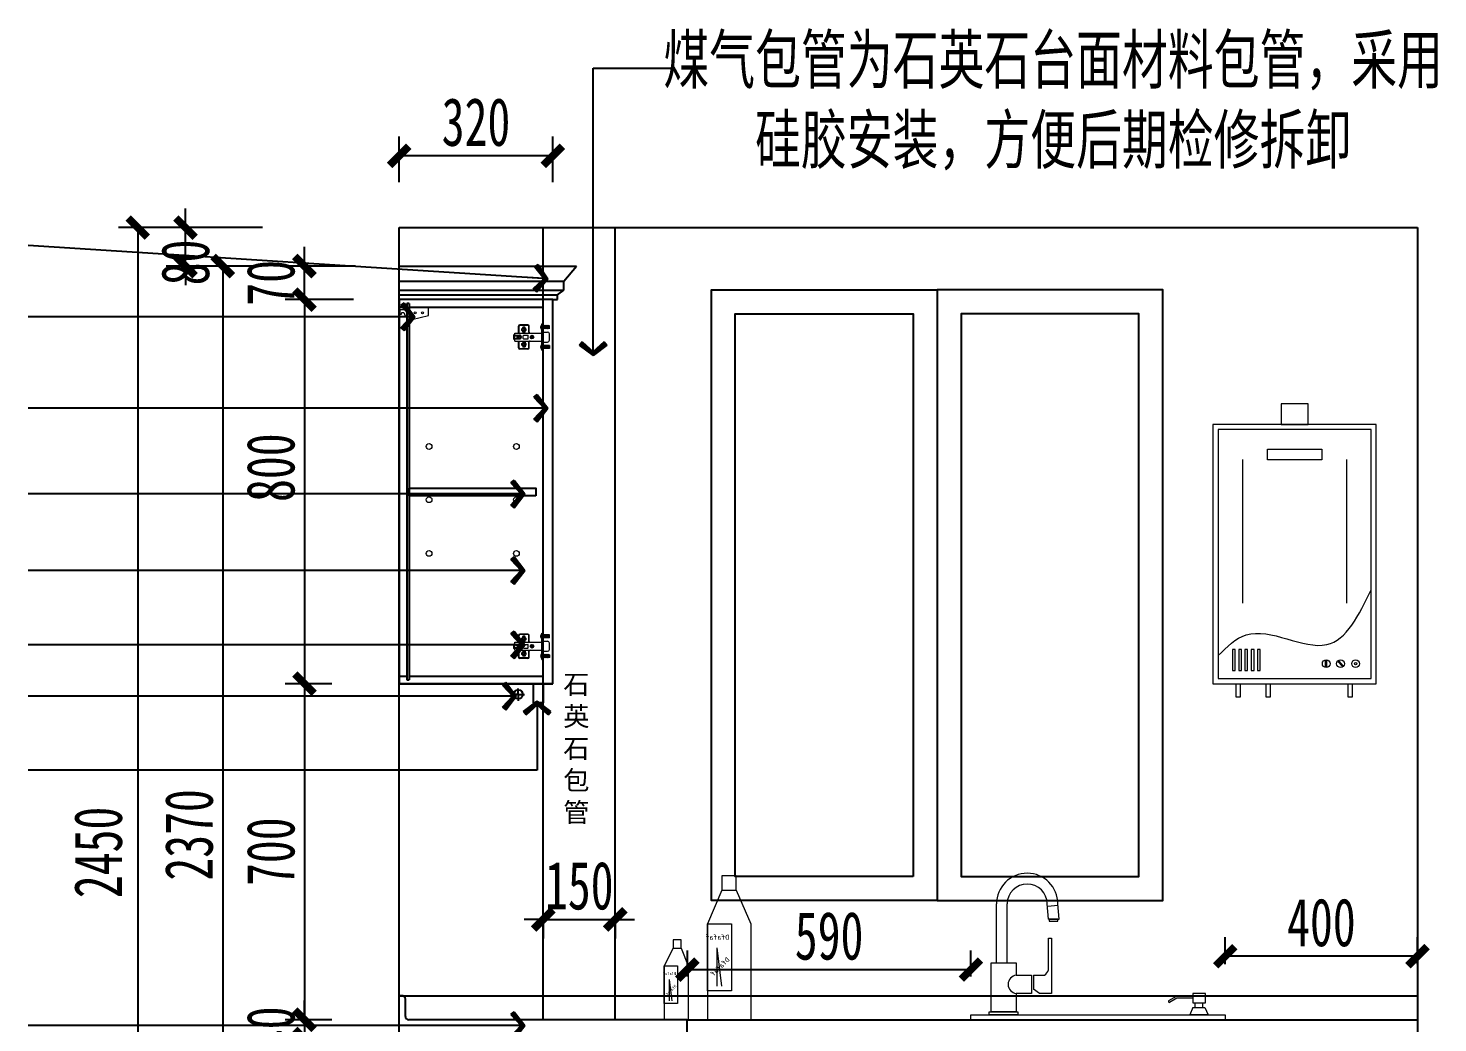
# Model space of a CAD drawing. Header units: millimetres. Extents: x 3104083 to 3173399, y -3165492 to -3044687.
# Drawn here: x 3119710 to 3122645, y -3120281 to -3118209 of the extents above; entities that cross this region are included whole.
import ezdxf

# ---------------------------------------------------------------- set-up
doc = ezdxf.new("R2010")
doc.units = ezdxf.units.MM
doc.header["$LTSCALE"] = 500
doc.header["$MEASUREMENT"] = 0
doc.header["$PDMODE"] = 2
doc.layers.get('0').update_dxf_attribs({"linetype": 'CONTINUOUS'})
doc.layers.get('DEFPOINTS').update_dxf_attribs({"linetype": 'CONTINUOUS'})
for name, color, linetype in [('D-节点尺寸', 5, 'CONTINUOUS'), ('W-基础引线', 35, 'CONTINUOUS'), ('ZB_厨柜', 7, 'CONTINUOUS'), ('台面', 4, 'CONTINUOUS'), ('柜体', 2, 'CONTINUOUS')]:
    doc.layers.add(name, color=color, linetype=linetype)
for name, color, linetype, lineweight in [('五金辅助件', 25, 'CONTINUOUS', 13), ('墙体', 6, 'CONTINUOUS', 25), ('电器', 85, 'CONTINUOUS', 15)]:
    doc.layers.add(name, color=color, linetype=linetype, lineweight=lineweight)
doc.styles.add('DIM', font='SimSun.ttf', dxfattribs={"width": 0.7})
doc.styles.add('STYLE1', font='SimSun.ttf')
doc.styles.add('ZB_宋体', font='SimSun.ttf', dxfattribs={"height": 80})
doc.dimstyles.new('40', dxfattribs={"dimscale": 40, "dimtxt": 2.5, "dimasz": 1, "dimexe": 1, "dimexo": 1, "dimgap": 0.5, "dimtad": 1, "dimdec": 0, "dimzin": 0, "dimdsep": 46, "dimtxsty": 'DIM', "dimblk": 'ARCHTICK', "dimcen": 0, "dimclrd": 5, "dimclre": 5, "dimclrt": 35, "dimadec": 0, "dimazin": 0, "dimtfac": 0.5, "dimtdec": 0, "dimtix": 1, "dimtmove": 2, "dimatfit": 2, "dimldrblk": 'A', "dimfxl": 0, "dimtolj": 1, "dimtzin": 0, "dimlwd": -1, "dimlwe": -1, "dimarcsym": 0})
doc.dimstyles.new('基础引线', dxfattribs={"dimtxt": 3, "dimasz": 0.7, "dimexe": 2, "dimexo": 6, "dimgap": 1, "dimtad": 1, "dimdec": 0, "dimdsep": 46, "dimtxsty": 'Standard', "dimblk1": 'A', "dimblk2": 'A', "dimsah": 1, "dimcen": 3, "dimdle": 200, "dimclrd": 256, "dimclre": 256, "dimclrt": 2, "dimadec": 0, "dimazin": 0, "dimtfac": 1, "dimtdec": 0, "dimtix": 1, "dimtmove": 1, "dimatfit": 3, "dimldrblk": 'A', "dimfxl": 0, "dimtvp": 1, "dimtolj": 1, "dimtzin": 0, "dimarcsym": 0})

# ---------------------------------------------------------------- blocks, each defined once
blk = doc.blocks.new('_ArchTick')
at = {"color": 0, "linetype": 'ByBlock', "const_width": 0.4}
blk.add_lwpolyline([(-0.5, -0.5), (0.5, 0.5)], dxfattribs=at)
blk = doc.blocks.new('*D1684')
at = {"layer": 'D-节点尺寸', "color": 5, "ltscale": 100}
for p, q in [((3120482.6, -3118530.1), (3120482.6, -3118435.1)), ((3120802.6, -3118530.1), (3120802.6, -3118435.1)), ((3120802.6, -3118475.1), (3120482.6, -3118475.1))]:
    blk.add_line(p, q, dxfattribs=at)
at = {"layer": 'DEFPOINTS', "color": 0, "ltscale": 100}
for p in [(3120482.6, -3118475.1), (3120482.6, -3118570.1), (3120802.6, -3118570.1)]:
    blk.add_point(p, dxfattribs=at)
at = {"layer": 'D-节点尺寸', "color": 5, "ltscale": 100, "xscale": 40, "yscale": 40, "zscale": 40, "rotation": 180}
blk.add_blockref('_ArchTick', (3120482.6, -3118475.1), dxfattribs=at)
at = {"layer": 'D-节点尺寸', "color": 5, "ltscale": 100, "xscale": 40, "yscale": 40, "zscale": 40}
blk.add_blockref('_ArchTick', (3120802.6, -3118475.1), dxfattribs=at)
at = {"layer": 'D-节点尺寸', "color": 35, "ltscale": 100, "insert": (3120642.6, -3118405.1), "char_height": 100, "attachment_point": 5, "style": 'DIM'}
blk.add_mtext('\\A1;320', dxfattribs=at)
blk = doc.blocks.new('A')
for p, q in [((-1.435, 1.148), (-1.09, 1.437)), ((-1.435, 1.148), (-0.369, 0)), ((-1.09, 1.437), (0, 0)), ((-0.369, 0), (-2.127, 0)), ((-1.435, -1.148), (-0.369, 0)), ((-1.09, -1.437), (0, 0)), ((-1.435, -1.148), (-1.09, -1.437))]:
    blk.add_line(p, q)
for points in [[(-1.435, 1.148), (-1.09, 1.437), (-0.369, 0), (0, 0)], [(-1.435, -1.148), (-1.09, -1.437), (-0.369, 0), (0, 0)]]:
    blk.add_solid(points)
blk = doc.blocks.new('热水器立面')
at = {"layer": '电器'}
for p, q in [((222980.9, -106072.3), (222980.9, -106371.9)), ((223197.6, -106072.3), (223197.6, -106371.9))]:
    blk.add_line(p, q, dxfattribs=at)
for points in [[(223061.3, -105999.5), (223117.2, -105999.5), (223117.2, -105956.4), (223061.3, -105956.4)], [(222919.2, -106539.5), (223259.2, -106539.5), (223259.2, -105999.5), (222919.2, -105999.5)], [(222930, -106528.7), (223248.4, -106528.7), (223248.4, -106010.3), (222930, -106010.3)], [(223032.6, -106050.9), (223145.8, -106050.9), (223145.8, -106073.4), (223032.6, -106073.4)], [(222959.7, -106511.7), (222965.3, -106511.7), (222965.3, -106468.3), (222959.7, -106468.3)], [(222973.1, -106511.7), (222978.7, -106511.7), (222978.7, -106468.3), (222973.1, -106468.3)], [(222985.6, -106511.7), (222991.2, -106511.7), (222991.2, -106468.3), (222985.6, -106468.3)], [(222999, -106511.7), (223004.7, -106511.7), (223004.7, -106468.3), (222999, -106468.3)], [(223012, -106511.7), (223017.6, -106511.7), (223017.6, -106468.3), (223012, -106468.3)], [(223153.6, -106491.8), (223155.6, -106491.8), (223155.6, -106503.9), (223153.6, -106503.9)], [(223179.7, -106494.2), (223181.2, -106492.9), (223189.3, -106502), (223187.9, -106503.2)], [(222967.8, -106539.5), (222976.1, -106539.5), (222976.1, -106567.4), (222967.8, -106567.4)], [(223029.9, -106539.5), (223038.2, -106539.5), (223038.2, -106567.4), (223029.9, -106567.4)], [(223200.7, -106539.5), (223208.9, -106539.5), (223208.9, -106567.4), (223200.7, -106567.4)]]:
    blk.add_lwpolyline(points, close=True, dxfattribs=at)
for centre, radius in [((223155, -106497.8), 8.03), ((223184.8, -106497.8), 8.03), ((223216.2, -106497.8), 8.03), ((223216.2, -106497.8), 2.63)]:
    blk.add_circle(centre, radius, dxfattribs=at)
blk.add_spline([(222930, -106481), (222988.3, -106437.8), (223156, -106458.1), (223248.4, -106344.2)], degree=3, dxfattribs=at)
blk = doc.blocks.new('*D1693')
at = {"layer": 'D-节点尺寸', "color": 5, "ltscale": 100}
for p, q in [((3120342.5, -3118774.7), (3120245.5, -3118774.7)), ((3120285.5, -3118774.7), (3120285.5, -3119574.7)), ((3120342.5, -3119574.7), (3120245.5, -3119574.7))]:
    blk.add_line(p, q, dxfattribs=at)
at = {"layer": 'DEFPOINTS', "color": 0, "ltscale": 100}
for p in [(3120382.5, -3118774.7), (3120285.5, -3119574.7), (3120382.5, -3119574.7)]:
    blk.add_point(p, dxfattribs=at)
at = {"layer": 'D-节点尺寸', "color": 5, "ltscale": 100, "xscale": 40, "yscale": 40, "zscale": 40}
for p, rotation in [((3120285.5, -3118774.7), 90), ((3120285.5, -3119574.7), 270)]:
    blk.add_blockref('_ArchTick', p, dxfattribs=dict(at, rotation=rotation))
at = {"layer": 'D-节点尺寸', "color": 35, "ltscale": 100, "insert": (3120215.5, -3119124.7), "char_height": 100, "attachment_point": 5, "rotation": 90, "style": 'DIM'}
blk.add_mtext('\\A1;800', dxfattribs=at)
blk = doc.blocks.new('*D1694')
at = {"layer": 'D-节点尺寸', "color": 5, "ltscale": 100}
for p, q in [((3120342.5, -3119574.7), (3120245.5, -3119574.7)), ((3120285.5, -3119574.7), (3120285.5, -3120274.7)), ((3120342.5, -3120274.7), (3120245.5, -3120274.7))]:
    blk.add_line(p, q, dxfattribs=at)
at = {"layer": 'DEFPOINTS', "color": 0, "ltscale": 100}
for p in [(3120382.5, -3119574.7), (3120285.5, -3120274.7), (3120382.5, -3120274.7)]:
    blk.add_point(p, dxfattribs=at)
at = {"layer": 'D-节点尺寸', "color": 5, "ltscale": 100, "xscale": 40, "yscale": 40, "zscale": 40}
for p, rotation in [((3120285.5, -3119574.7), 90), ((3120285.5, -3120274.7), 270)]:
    blk.add_blockref('_ArchTick', p, dxfattribs=dict(at, rotation=rotation))
at = {"layer": 'D-节点尺寸', "color": 35, "ltscale": 100, "insert": (3120215.5, -3119924.7), "char_height": 100, "attachment_point": 5, "rotation": 90, "style": 'DIM'}
blk.add_mtext('\\A1;700', dxfattribs=at)
blk = doc.blocks.new('*D1695')
at = {"layer": 'D-节点尺寸', "color": 5, "ltscale": 100}
for p, q in [((3120285.5, -3120274.7), (3120285.5, -3120234.7)), ((3120342.5, -3120274.7), (3120245.5, -3120274.7)), ((3120285.5, -3120274.7), (3120285.5, -3120314.7)), ((3120342.5, -3120314.7), (3120245.5, -3120314.7)), ((3120285.5, -3120314.7), (3120285.5, -3120354.7))]:
    blk.add_line(p, q, dxfattribs=at)
at = {"layer": 'DEFPOINTS', "color": 0, "ltscale": 100}
for p in [(3120382.5, -3120274.7), (3120285.5, -3120314.7), (3120382.5, -3120314.7)]:
    blk.add_point(p, dxfattribs=at)
at = {"layer": 'D-节点尺寸', "color": 5, "ltscale": 100, "xscale": 40, "yscale": 40, "zscale": 40}
for p, rotation in [((3120285.5, -3120274.7), 270), ((3120285.5, -3120314.7), 90)]:
    blk.add_blockref('_ArchTick', p, dxfattribs=dict(at, rotation=rotation))
at = {"layer": 'D-节点尺寸', "color": 35, "ltscale": 100, "insert": (3120215.5, -3120294.7), "char_height": 100, "attachment_point": 5, "rotation": 90, "style": 'DIM'}
blk.add_mtext('\\A1;40', dxfattribs=at)
blk = doc.blocks.new('*D1698')
at = {"layer": 'D-节点尺寸', "color": 5, "ltscale": 100}
for p, q in [((3120196.3, -3118704.7), (3120075.4, -3118704.7)), ((3120115.4, -3118704.7), (3120115.4, -3121074.7)), ((3120275.4, -3121074.7), (3120075.4, -3121074.7))]:
    blk.add_line(p, q, dxfattribs=at)
at = {"layer": 'DEFPOINTS', "color": 0, "ltscale": 100}
for p in [(3120236.3, -3118704.7), (3120115.4, -3121074.7), (3120382.5, -3121074.7)]:
    blk.add_point(p, dxfattribs=at)
at = {"layer": 'D-节点尺寸', "color": 5, "ltscale": 100, "xscale": 40, "yscale": 40, "zscale": 40}
for p, rotation in [((3120115.4, -3118704.7), 90), ((3120115.4, -3121074.7), 270)]:
    blk.add_blockref('_ArchTick', p, dxfattribs=dict(at, rotation=rotation))
at = {"layer": 'D-节点尺寸', "color": 35, "ltscale": 100, "insert": (3120045.4, -3119889.7), "char_height": 100, "attachment_point": 5, "rotation": 90, "style": 'DIM'}
blk.add_mtext('\\A1;2370', dxfattribs=at)
blk = doc.blocks.new('*D1699')
at = {"layer": 'D-节点尺寸', "color": 5, "ltscale": 100}
for p, q in [((3120037.8, -3118624.7), (3120037.8, -3118584.7)), ((3120197.8, -3118624.7), (3119997.8, -3118624.7)), ((3120037.8, -3118704.7), (3120037.8, -3118624.7)), ((3120196.3, -3118704.7), (3119997.8, -3118704.7)), ((3120037.8, -3118704.7), (3120037.8, -3118744.7))]:
    blk.add_line(p, q, dxfattribs=at)
at = {"layer": 'DEFPOINTS', "color": 0, "ltscale": 100}
for p in [(3120037.8, -3118624.7), (3120237.8, -3118624.7), (3120236.3, -3118704.7)]:
    blk.add_point(p, dxfattribs=at)
at = {"layer": 'D-节点尺寸', "color": 5, "ltscale": 100, "xscale": 40, "yscale": 40, "zscale": 40}
for p, rotation in [((3120037.8, -3118624.7), 270), ((3120037.8, -3118704.7), 90)]:
    blk.add_blockref('_ArchTick', p, dxfattribs=dict(at, rotation=rotation))
at = {"layer": 'D-节点尺寸', "color": 35, "ltscale": 100, "insert": (3120037.8, -3118697.2), "char_height": 100, "attachment_point": 5, "rotation": 90, "style": 'DIM'}
blk.add_mtext('\\A1;80', dxfattribs=at)
blk = doc.blocks.new('*D1700')
at = {"layer": 'D-节点尺寸', "color": 5, "ltscale": 100}
for p, q in [((3120098.5, -3118624.7), (3119898.5, -3118624.7)), ((3119938.5, -3118624.7), (3119938.5, -3121074.7)), ((3120098.5, -3121074.7), (3119898.5, -3121074.7))]:
    blk.add_line(p, q, dxfattribs=at)
at = {"layer": 'DEFPOINTS', "color": 0, "ltscale": 100}
for p in [(3120237.8, -3118624.7), (3119938.5, -3121074.7), (3120237.8, -3121074.7)]:
    blk.add_point(p, dxfattribs=at)
at = {"layer": 'D-节点尺寸', "color": 5, "ltscale": 100, "xscale": 40, "yscale": 40, "zscale": 40}
for p, rotation in [((3119938.5, -3118624.7), 90), ((3119938.5, -3121074.7), 270)]:
    blk.add_blockref('_ArchTick', p, dxfattribs=dict(at, rotation=rotation))
at = {"layer": 'D-节点尺寸', "color": 35, "ltscale": 100, "insert": (3119856.3, -3119926.2), "char_height": 100, "attachment_point": 5, "rotation": 90, "style": 'DIM'}
blk.add_mtext('\\A1;2450', dxfattribs=at)
blk = doc.blocks.new('*D1701')
at = {"layer": 'D-节点尺寸', "color": 5, "ltscale": 100}
for p, q in [((3120285.5, -3118704.7), (3120285.5, -3118664.7)), ((3120391.5, -3118704.7), (3120245.5, -3118704.7)), ((3120285.5, -3118774.7), (3120285.5, -3118704.7)), ((3120387.6, -3118774.7), (3120245.5, -3118774.7)), ((3120285.5, -3118774.7), (3120285.5, -3118814.7))]:
    blk.add_line(p, q, dxfattribs=at)
at = {"layer": 'DEFPOINTS', "color": 0, "ltscale": 100}
for p in [(3120285.5, -3118704.7), (3120431.5, -3118704.7), (3120427.6, -3118774.7)]:
    blk.add_point(p, dxfattribs=at)
at = {"layer": 'D-节点尺寸', "color": 5, "ltscale": 100, "xscale": 40, "yscale": 40, "zscale": 40}
for p, rotation in [((3120285.5, -3118704.7), 270), ((3120285.5, -3118774.7), 90)]:
    blk.add_blockref('_ArchTick', p, dxfattribs=dict(at, rotation=rotation))
at = {"layer": 'D-节点尺寸', "color": 35, "ltscale": 100, "insert": (3120215.5, -3118739.7), "char_height": 100, "attachment_point": 5, "rotation": 90, "style": 'DIM'}
blk.add_mtext('\\A1;70', dxfattribs=at)
blk = doc.blocks.new('单水槽立面')
at = {"layer": '电器'}
for p, q in [((219410.7, -105582.9), (219410.7, -105460.3)), ((219433.1, -105582.9), (219433.1, -105460.3)), ((219518.8, -105492), (219516.3, -105460.3)), ((219516.6, -105464.7), (219538.9, -105463)), ((219541.2, -105492), (219538.7, -105460.3)), ((219541.2, -105492), (219538.7, -105460.3)), ((219518.8, -105492), (219541.2, -105492)), ((219519.1, -105597.2), (219519.1, -105531.4)), ((219519.1, -105531.4), (219525.5, -105531.4)), ((219525.5, -105531.4), (219525.5, -105646.9)), ((219399.5, -105685.3), (219399.5, -105582.9)), ((219399.5, -105582.9), (219451.9, -105582.9)), ((219451.9, -105582.9), (219451.9, -105608.5)), ((219451.9, -105582.9), (219451.9, -105608.5)), ((219451.9, -105608.5), (219483.9, -105608.5)), ((219483.9, -105608.5), (219483.9, -105646.9)), ((219487.8, -105608.5), (219487.8, -105637.7)), ((219487.8, -105608.5), (219510.5, -105608.5)), ((219451.9, -105646.9), (219451.9, -105685.3)), ((219483.9, -105646.9), (219451.9, -105646.9)), ((219500.2, -105646.9), (219487.8, -105637.7)), ((219525.5, -105646.9), (219500.2, -105646.9)), ((219785, -105652.8), (219769, -105662.1)), ((219786, -105656.5), (219770.9, -105665.3)), ((219819.2, -105652.8), (219785, -105652.8)), ((219819.2, -105656.5), (219786, -105656.5)), ((219819.6, -105675.8), (219813.1, -105691.4)), ((219819.6, -105675.8), (219844.8, -105675.8)), ((219824.4, -105675.8), (219824.4, -105666)), ((219840.1, -105675.8), (219840.1, -105666)), ((219844.8, -105675.8), (219851.4, -105691.4)), ((219357.5, -105691.4), (219887.1, -105691.4)), ((219357.5, -105701.4), (219357.5, -105691.4)), ((219887.1, -105701.4), (219357.5, -105701.4)), ((219451.9, -105685.3), (219399.5, -105685.3)), ((219851.4, -105691.4), (219813.1, -105691.4)), ((219887.1, -105691.4), (219887.1, -105701.4))]:
    blk.add_line(p, q, dxfattribs=at)
for points in [[(219538.3, -105492), (219520.7, -105492), (219520.7, -105495.8), (219538.3, -105495.8)], [(219846, -105646.7), (219819.2, -105646.7), (219819.2, -105666), (219846, -105666)], [(219395.5, -105685.3), (219454.9, -105685.3), (219454.9, -105691.4), (219395.5, -105691.4)]]:
    blk.add_lwpolyline(points, close=True, dxfattribs=at)
for centre, radius, start, end in [((219474.7, -105460.3), 64, 0, 180), ((219474.7, -105460.3), 41.6, 0, 180), ((219454.3, -105627.7), 19.3, 96.9665, 263.0335), ((219499.8, -105591.5), 20.1, 301.8851, 343.4051), ((219770.6, -105663.3), 2.03, 143.2998, 277.2269)]:
    blk.add_arc(centre, radius, start, end, dxfattribs=at)
blk = doc.blocks.new('*D1732')
at = {"layer": 'D-节点尺寸', "color": 5, "ltscale": 100}
for p, q in [((3122202.6, -3120158.7), (3122202.6, -3120102.4)), ((3122602.6, -3120158.7), (3122602.6, -3120102.4)), ((3122602.6, -3120142.4), (3122202.6, -3120142.4))]:
    blk.add_line(p, q, dxfattribs=at)
at = {"layer": 'DEFPOINTS', "color": 0, "ltscale": 100}
for p in [(3122202.6, -3120142.4), (3122202.6, -3120198.7), (3122602.6, -3120198.7)]:
    blk.add_point(p, dxfattribs=at)
at = {"layer": 'D-节点尺寸', "color": 5, "ltscale": 100, "xscale": 40, "yscale": 40, "zscale": 40, "rotation": 180}
blk.add_blockref('_ArchTick', (3122202.6, -3120142.4), dxfattribs=at)
at = {"layer": 'D-节点尺寸', "color": 5, "ltscale": 100, "xscale": 40, "yscale": 40, "zscale": 40}
blk.add_blockref('_ArchTick', (3122602.6, -3120142.4), dxfattribs=at)
at = {"layer": 'D-节点尺寸', "color": 35, "ltscale": 100, "insert": (3122402.6, -3120072.4), "char_height": 100, "attachment_point": 5, "style": 'DIM'}
blk.add_mtext('\\A1;400', dxfattribs=at)
blk = doc.blocks.new('*D1707')
at = {"layer": 'D-节点尺寸', "color": 5, "ltscale": 100}
for p, q in [((3121082.6, -3120184.7), (3121082.6, -3120130.3)), ((3121672.9, -3120184.7), (3121672.9, -3120130.3)), ((3121082.6, -3120170.3), (3121672.9, -3120170.3))]:
    blk.add_line(p, q, dxfattribs=at)
at = {"layer": 'DEFPOINTS', "color": 0, "ltscale": 100}
for p in [(3121672.9, -3120170.3), (3121082.6, -3120224.7), (3121672.9, -3120224.7)]:
    blk.add_point(p, dxfattribs=at)
at = {"layer": 'D-节点尺寸', "color": 5, "ltscale": 100, "xscale": 40, "yscale": 40, "zscale": 40, "rotation": 180}
blk.add_blockref('_ArchTick', (3121082.6, -3120170.3), dxfattribs=at)
at = {"layer": 'D-节点尺寸', "color": 5, "ltscale": 100, "xscale": 40, "yscale": 40, "zscale": 40}
blk.add_blockref('_ArchTick', (3121672.9, -3120170.3), dxfattribs=at)
at = {"layer": 'D-节点尺寸', "color": 35, "ltscale": 100, "insert": (3121377.7, -3120100.3), "char_height": 100, "attachment_point": 5, "style": 'DIM'}
blk.add_mtext('\\A1;590', dxfattribs=at)
blk = doc.blocks.new('*D1740')
at = {"layer": 'D-节点尺寸', "color": 5, "ltscale": 100}
for p, q in [((3120782.6, -3120065.8), (3120742.6, -3120065.8)), ((3120782.6, -3120065.8), (3120782.6, -3120105.8)), ((3120782.6, -3120065.8), (3120932.6, -3120065.8)), ((3120932.6, -3120065.8), (3120932.6, -3120105.8)), ((3120932.6, -3120065.8), (3120972.6, -3120065.8))]:
    blk.add_line(p, q, dxfattribs=at)
at = {"layer": 'DEFPOINTS', "color": 0, "ltscale": 100}
for p in [(3120782.6, -3120055.3), (3120932.6, -3120055.3), (3120932.6, -3120065.8)]:
    blk.add_point(p, dxfattribs=at)
at = {"layer": 'D-节点尺寸', "color": 5, "ltscale": 100, "xscale": 40, "yscale": 40, "zscale": 40}
blk.add_blockref('_ArchTick', (3120782.6, -3120065.8), dxfattribs=at)
at = {"layer": 'D-节点尺寸', "color": 5, "ltscale": 100, "xscale": 40, "yscale": 40, "zscale": 40, "rotation": 180}
blk.add_blockref('_ArchTick', (3120932.6, -3120065.8), dxfattribs=at)
at = {"layer": 'D-节点尺寸', "color": 35, "ltscale": 100, "insert": (3120857.6, -3119995.8), "char_height": 100, "attachment_point": 5, "style": 'DIM'}
blk.add_mtext('\\A1;150', dxfattribs=at)

msp = doc.modelspace()

# ---------------------------------------------------------------- linework, layer by layer
at = {"layer": 'ZB_厨柜', "color": 253}
for points in [[(3121602.573, -3120026.362), (3121132.573, -3120026.362), (3121132.573, -3118754.478), (3121602.573, -3118754.478)], [(3121552.573, -3119976.362), (3121182.24, -3119976.362), (3121182.24, -3118804.478), (3121552.573, -3118804.478)]]:
    msp.add_lwpolyline(points, close=True, dxfattribs=at)
for points in [[(3122072.573, -3119489.624), (3122072.573, -3118754.478), (3121602.573, -3118754.478), (3121602.573, -3120026.362), (3122072.573, -3120026.362), (3122072.573, -3118754.478)], [(3122022.573, -3119489.624), (3122022.573, -3118804.478), (3121652.573, -3118804.478), (3121652.573, -3119976.362), (3122022.573, -3119976.362), (3122022.573, -3118804.478)]]:
    msp.add_lwpolyline(points, dxfattribs=at)
at = {"layer": '五金辅助件'}
for p, q in [((3120498.573, -3118796.179), (3120484.195, -3118796.179)), ((3120484.195, -3118796.179), (3120484.195, -3118805.242)), ((3120543.753, -3118808.035), (3120543.753, -3118790.68)), ((3120484.195, -3118805.242), (3120487.418, -3118805.242)), ((3120487.418, -3118805.242), (3120488.359, -3118801.619)), ((3120488.359, -3118801.619), (3120492.116, -3118801.619)), ((3120492.116, -3118801.619), (3120495.344, -3118808.116)), ((3120495.344, -3118808.116), (3120498.573, -3118808.116)), ((3120503.573, -3118816.081), (3120508.99, -3118816.081)), ((3120508.99, -3118816.081), (3120543.753, -3118808.035)), ((3120779.693, -3118880.04), (3120779.693, -3118825.32)), ((3120779.693, -3118825.32), (3120782.573, -3118825.32)), ((3120721.613, -3118857.245), (3120721.613, -3118848.114)), ((3120722.297, -3118847.195), (3120723.658, -3118846.786)), ((3120722.573, -3118856.531), (3120722.573, -3118848.828)), ((3120723.257, -3118847.909), (3120723.658, -3118847.789)), ((3120723.658, -3118844.52), (3120779.693, -3118844.52)), ((3120723.658, -3118849.32), (3120723.658, -3118844.52)), ((3120723.658, -3118848.84), (3120733.258, -3118848.84)), ((3120724.618, -3118850.28), (3120729.395, -3118850.28)), ((3120724.618, -3118855.08), (3120729.395, -3118855.08)), ((3120731.53, -3118852.139), (3120728.489, -3118852.838)), ((3120731.853, -3118853.543), (3120728.812, -3118854.241)), ((3120732.504, -3118849.946), (3120731.1, -3118850.268)), ((3120731.1, -3118850.268), (3120731.53, -3118852.139)), ((3120731.213, -3118842.377), (3120731.213, -3118830.12)), ((3120731.853, -3118853.543), (3120732.283, -3118855.414)), ((3120732.173, -3118842.377), (3120732.173, -3118830.12)), ((3120733.686, -3118855.091), (3120732.283, -3118855.414)), ((3120732.504, -3118849.946), (3120732.934, -3118851.817)), ((3120735.974, -3118851.118), (3120732.934, -3118851.817)), ((3120736.297, -3118852.522), (3120733.256, -3118853.22)), ((3120733.256, -3118853.22), (3120733.686, -3118855.091)), ((3120750.413, -3118827.24), (3120734.093, -3118827.24)), ((3120750.413, -3118828.2), (3120734.093, -3118828.2)), ((3120737.098, -3118853.16), (3120737.098, -3118852.2)), ((3120738.63, -3118834.967), (3120741.236, -3118837.362)), ((3120739.605, -3118833.907), (3120742.211, -3118836.302)), ((3120739.853, -3118833.728), (3120739.853, -3118832.52)), ((3120739.853, -3118842.12), (3120739.853, -3118840.912)), ((3120741.236, -3118837.362), (3120739.936, -3118838.776)), ((3120739.936, -3118838.776), (3120740.996, -3118839.75)), ((3120744.173, -3118832.04), (3120740.333, -3118832.04)), ((3120744.173, -3118842.6), (3120740.333, -3118842.6)), ((3120740.938, -3118855.56), (3120740.938, -3118849.8)), ((3120742.296, -3118838.337), (3120740.996, -3118839.75)), ((3120741.898, -3118848.84), (3120750.538, -3118848.84)), ((3120743.51, -3118834.889), (3120742.211, -3118836.302)), ((3120742.296, -3118838.337), (3120744.902, -3118840.733)), ((3120744.57, -3118835.864), (3120743.271, -3118837.277)), ((3120743.271, -3118837.277), (3120745.876, -3118839.673)), ((3120743.51, -3118834.889), (3120744.57, -3118835.864)), ((3120744.653, -3118833.728), (3120744.653, -3118832.52)), ((3120744.653, -3118842.12), (3120744.653, -3118840.912)), ((3120751.498, -3118855.56), (3120751.498, -3118849.8)), ((3120752.333, -3118842.6), (3120752.333, -3118830.12)), ((3120753.293, -3118842.6), (3120753.293, -3118830.12)), ((3120755.398, -3118851.848), (3120758.112, -3118852.811)), ((3120755.719, -3118850.943), (3120758.433, -3118851.906)), ((3120758.404, -3118853.424), (3120757.441, -3118856.138)), ((3120759.309, -3118853.745), (3120758.346, -3118856.459)), ((3120760.009, -3118848.9), (3120759.046, -3118851.615)), ((3120759.922, -3118853.453), (3120762.636, -3118854.416)), ((3120760.914, -3118849.221), (3120759.951, -3118851.936)), ((3120760.243, -3118852.548), (3120762.957, -3118853.511)), ((3120776.813, -3118831.642), (3120777.304, -3118831.642)), ((3120776.813, -3118832.602), (3120777.304, -3118832.602)), ((3120777.304, -3118832.602), (3120777.304, -3118831.642)), ((3120778.253, -3118828.282), (3120779.693, -3118828.282)), ((3120778.253, -3118835.962), (3120779.693, -3118835.962)), ((3120784.115, -3118829.242), (3120782.573, -3118828.856)), ((3120784.115, -3118835.002), (3120782.573, -3118835.387)), ((3120782.573, -3118842.12), (3120791.795, -3118842.12)), ((3120786.035, -3118829.242), (3120784.115, -3118828.762)), ((3120784.115, -3118835.482), (3120784.115, -3118828.762)), ((3120786.035, -3118835.002), (3120784.115, -3118835.482)), ((3120787.955, -3118829.242), (3120786.035, -3118828.762)), ((3120786.035, -3118835.482), (3120786.035, -3118828.762)), ((3120787.955, -3118835.002), (3120786.035, -3118835.482)), ((3120789.875, -3118829.242), (3120787.955, -3118828.762)), ((3120787.955, -3118835.482), (3120787.955, -3118828.762)), ((3120789.875, -3118835.002), (3120787.955, -3118835.482)), ((3120791.795, -3118829.242), (3120789.875, -3118828.762)), ((3120789.875, -3118835.482), (3120789.875, -3118828.762)), ((3120791.795, -3118835.002), (3120789.875, -3118835.482)), ((3120793.715, -3118829.242), (3120791.795, -3118828.762)), ((3120791.795, -3118835.482), (3120791.795, -3118828.762)), ((3120793.715, -3118835.002), (3120791.795, -3118835.482)), ((3120795.635, -3118829.242), (3120793.715, -3118828.762)), ((3120793.715, -3118835.482), (3120793.715, -3118828.762)), ((3120795.635, -3118835.002), (3120793.715, -3118835.482)), ((3120795.635, -3118835.002), (3120795.635, -3118829.242)), ((3120795.635, -3118859.4), (3120795.635, -3118845.96)), ((3120723.658, -3118858.573), (3120722.297, -3118858.165)), ((3120723.658, -3118857.571), (3120723.257, -3118857.451)), ((3120723.658, -3118860.84), (3120723.658, -3118856.04)), ((3120723.658, -3118856.52), (3120733.258, -3118856.52)), ((3120723.658, -3118860.84), (3120779.693, -3118860.84)), ((3120731.213, -3118875.24), (3120731.213, -3118862.983)), ((3120732.173, -3118875.24), (3120732.173, -3118862.983)), ((3120750.413, -3118877.16), (3120734.093, -3118877.16)), ((3120750.413, -3118878.12), (3120734.093, -3118878.12)), ((3120741.39, -3118867.499), (3120737.941, -3118868.292)), ((3120741.713, -3118868.903), (3120738.263, -3118869.695)), ((3120739.853, -3118863.24), (3120739.853, -3118864.448)), ((3120739.853, -3118871.632), (3120739.853, -3118872.84)), ((3120744.173, -3118862.76), (3120740.333, -3118862.76)), ((3120744.173, -3118873.32), (3120740.333, -3118873.32)), ((3120742.364, -3118865.306), (3120740.96, -3118865.628)), ((3120740.96, -3118865.628), (3120741.39, -3118867.499)), ((3120741.713, -3118868.903), (3120742.143, -3118870.774)), ((3120741.898, -3118856.52), (3120750.538, -3118856.52)), ((3120743.546, -3118870.451), (3120742.143, -3118870.774)), ((3120742.364, -3118865.306), (3120742.794, -3118867.177)), ((3120746.243, -3118866.384), (3120742.794, -3118867.177)), ((3120746.566, -3118867.788), (3120743.116, -3118868.58)), ((3120743.116, -3118868.58), (3120743.546, -3118870.451)), ((3120744.653, -3118863.24), (3120744.653, -3118864.448)), ((3120744.653, -3118871.632), (3120744.653, -3118872.84)), ((3120752.333, -3118875.24), (3120752.333, -3118862.76)), ((3120753.293, -3118875.24), (3120753.293, -3118862.76)), ((3120776.813, -3118872.758), (3120777.304, -3118872.758)), ((3120776.813, -3118873.718), (3120777.304, -3118873.718)), ((3120777.304, -3118872.758), (3120777.304, -3118873.718)), ((3120778.253, -3118869.398), (3120779.693, -3118869.398)), ((3120778.253, -3118877.078), (3120779.693, -3118877.078)), ((3120779.693, -3118880.04), (3120782.573, -3118880.04)), ((3120782.573, -3118863.24), (3120791.795, -3118863.24)), ((3120784.115, -3118870.358), (3120782.573, -3118869.972)), ((3120784.115, -3118876.118), (3120782.573, -3118876.503)), ((3120784.115, -3118869.878), (3120784.115, -3118876.598)), ((3120786.035, -3118870.358), (3120784.115, -3118869.878)), ((3120786.035, -3118876.118), (3120784.115, -3118876.598)), ((3120786.035, -3118869.878), (3120786.035, -3118876.598)), ((3120787.955, -3118870.358), (3120786.035, -3118869.878)), ((3120787.955, -3118876.118), (3120786.035, -3118876.598)), ((3120787.955, -3118869.878), (3120787.955, -3118876.598)), ((3120789.875, -3118870.358), (3120787.955, -3118869.878)), ((3120789.875, -3118876.118), (3120787.955, -3118876.598)), ((3120789.875, -3118869.878), (3120789.875, -3118876.598)), ((3120791.795, -3118870.358), (3120789.875, -3118869.878)), ((3120791.795, -3118876.118), (3120789.875, -3118876.598)), ((3120791.795, -3118869.878), (3120791.795, -3118876.598)), ((3120793.715, -3118870.358), (3120791.795, -3118869.878)), ((3120793.715, -3118876.118), (3120791.795, -3118876.598)), ((3120793.715, -3118869.878), (3120793.715, -3118876.598)), ((3120795.635, -3118870.358), (3120793.715, -3118869.878)), ((3120795.635, -3118876.118), (3120793.715, -3118876.598)), ((3120795.635, -3118870.358), (3120795.635, -3118876.118)), ((3120750.413, -3119471.24), (3120734.093, -3119471.24)), ((3120779.693, -3119524.04), (3120779.693, -3119469.32)), ((3120779.693, -3119469.32), (3120782.573, -3119469.32)), ((3120721.613, -3119501.245), (3120721.613, -3119492.114)), ((3120722.297, -3119491.195), (3120723.658, -3119490.786)), ((3120722.573, -3119500.531), (3120722.573, -3119492.828)), ((3120723.257, -3119491.909), (3120723.658, -3119491.789)), ((3120723.658, -3119488.52), (3120779.693, -3119488.52)), ((3120723.658, -3119493.32), (3120723.658, -3119488.52)), ((3120723.658, -3119492.84), (3120733.258, -3119492.84)), ((3120723.658, -3119504.84), (3120723.658, -3119500.04)), ((3120723.658, -3119500.52), (3120733.258, -3119500.52)), ((3120724.618, -3119494.28), (3120729.395, -3119494.28)), ((3120724.618, -3119499.08), (3120729.395, -3119499.08)), ((3120731.53, -3119496.139), (3120728.489, -3119496.838)), ((3120731.853, -3119497.543), (3120728.812, -3119498.241)), ((3120732.504, -3119493.946), (3120731.1, -3119494.268)), ((3120731.1, -3119494.268), (3120731.53, -3119496.139)), ((3120731.213, -3119486.377), (3120731.213, -3119474.12)), ((3120731.853, -3119497.543), (3120732.283, -3119499.414)), ((3120732.173, -3119486.377), (3120732.173, -3119474.12)), ((3120733.686, -3119499.091), (3120732.283, -3119499.414)), ((3120732.504, -3119493.946), (3120732.934, -3119495.817)), ((3120735.974, -3119495.118), (3120732.934, -3119495.817)), ((3120736.297, -3119496.522), (3120733.256, -3119497.22)), ((3120733.256, -3119497.22), (3120733.686, -3119499.091)), ((3120750.413, -3119472.2), (3120734.093, -3119472.2)), ((3120737.098, -3119497.16), (3120737.098, -3119496.2)), ((3120738.63, -3119478.967), (3120741.236, -3119481.362)), ((3120739.605, -3119477.907), (3120742.211, -3119480.302)), ((3120739.853, -3119477.728), (3120739.853, -3119476.52)), ((3120739.853, -3119486.12), (3120739.853, -3119484.912)), ((3120741.236, -3119481.362), (3120739.936, -3119482.776)), ((3120739.936, -3119482.776), (3120740.996, -3119483.75)), ((3120744.173, -3119476.04), (3120740.333, -3119476.04)), ((3120744.173, -3119486.6), (3120740.333, -3119486.6)), ((3120740.938, -3119499.56), (3120740.938, -3119493.8)), ((3120742.296, -3119482.337), (3120740.996, -3119483.75)), ((3120741.898, -3119492.84), (3120750.538, -3119492.84)), ((3120741.898, -3119500.52), (3120750.538, -3119500.52)), ((3120743.51, -3119478.889), (3120742.211, -3119480.302)), ((3120742.296, -3119482.337), (3120744.902, -3119484.733)), ((3120744.57, -3119479.864), (3120743.271, -3119481.277)), ((3120743.271, -3119481.277), (3120745.876, -3119483.673)), ((3120743.51, -3119478.889), (3120744.57, -3119479.864)), ((3120744.653, -3119477.728), (3120744.653, -3119476.52)), ((3120744.653, -3119486.12), (3120744.653, -3119484.912)), ((3120751.498, -3119499.56), (3120751.498, -3119493.8)), ((3120752.333, -3119486.6), (3120752.333, -3119474.12)), ((3120753.293, -3119486.6), (3120753.293, -3119474.12)), ((3120755.398, -3119495.848), (3120758.112, -3119496.811)), ((3120755.719, -3119494.943), (3120758.433, -3119495.906)), ((3120758.404, -3119497.424), (3120757.441, -3119500.138)), ((3120759.309, -3119497.745), (3120758.346, -3119500.459)), ((3120760.009, -3119492.9), (3120759.046, -3119495.615)), ((3120759.922, -3119497.453), (3120762.636, -3119498.416)), ((3120760.914, -3119493.221), (3120759.951, -3119495.936)), ((3120760.243, -3119496.548), (3120762.957, -3119497.511)), ((3120776.813, -3119475.642), (3120777.304, -3119475.642)), ((3120776.813, -3119476.602), (3120777.304, -3119476.602)), ((3120777.304, -3119476.602), (3120777.304, -3119475.642)), ((3120778.253, -3119472.282), (3120779.693, -3119472.282)), ((3120778.253, -3119479.962), (3120779.693, -3119479.962)), ((3120784.115, -3119473.242), (3120782.573, -3119472.856)), ((3120784.115, -3119479.002), (3120782.573, -3119479.387)), ((3120782.573, -3119486.12), (3120791.795, -3119486.12)), ((3120786.035, -3119473.242), (3120784.115, -3119472.762)), ((3120784.115, -3119479.482), (3120784.115, -3119472.762)), ((3120786.035, -3119479.002), (3120784.115, -3119479.482)), ((3120787.955, -3119473.242), (3120786.035, -3119472.762)), ((3120786.035, -3119479.482), (3120786.035, -3119472.762)), ((3120787.955, -3119479.002), (3120786.035, -3119479.482)), ((3120789.875, -3119473.242), (3120787.955, -3119472.762)), ((3120787.955, -3119479.482), (3120787.955, -3119472.762)), ((3120789.875, -3119479.002), (3120787.955, -3119479.482)), ((3120791.795, -3119473.242), (3120789.875, -3119472.762)), ((3120789.875, -3119479.482), (3120789.875, -3119472.762)), ((3120791.795, -3119479.002), (3120789.875, -3119479.482)), ((3120793.715, -3119473.242), (3120791.795, -3119472.762)), ((3120791.795, -3119479.482), (3120791.795, -3119472.762)), ((3120793.715, -3119479.002), (3120791.795, -3119479.482)), ((3120795.635, -3119473.242), (3120793.715, -3119472.762)), ((3120793.715, -3119479.482), (3120793.715, -3119472.762)), ((3120795.635, -3119479.002), (3120793.715, -3119479.482)), ((3120795.635, -3119479.002), (3120795.635, -3119473.242)), ((3120795.635, -3119503.4), (3120795.635, -3119489.96)), ((3120723.658, -3119502.573), (3120722.297, -3119502.165)), ((3120723.658, -3119501.571), (3120723.257, -3119501.451)), ((3120723.658, -3119504.84), (3120779.693, -3119504.84)), ((3120731.213, -3119519.24), (3120731.213, -3119506.983)), ((3120732.173, -3119519.24), (3120732.173, -3119506.983)), ((3120750.413, -3119521.16), (3120734.093, -3119521.16)), ((3120750.413, -3119522.12), (3120734.093, -3119522.12)), ((3120741.39, -3119511.499), (3120737.941, -3119512.292)), ((3120741.713, -3119512.903), (3120738.263, -3119513.695)), ((3120739.853, -3119507.24), (3120739.853, -3119508.448)), ((3120739.853, -3119515.632), (3120739.853, -3119516.84)), ((3120744.173, -3119506.76), (3120740.333, -3119506.76)), ((3120744.173, -3119517.32), (3120740.333, -3119517.32)), ((3120742.364, -3119509.306), (3120740.96, -3119509.628)), ((3120740.96, -3119509.628), (3120741.39, -3119511.499)), ((3120741.713, -3119512.903), (3120742.143, -3119514.774)), ((3120743.546, -3119514.451), (3120742.143, -3119514.774)), ((3120742.364, -3119509.306), (3120742.794, -3119511.177)), ((3120746.243, -3119510.384), (3120742.794, -3119511.177)), ((3120746.566, -3119511.788), (3120743.116, -3119512.58)), ((3120743.116, -3119512.58), (3120743.546, -3119514.451)), ((3120744.653, -3119507.24), (3120744.653, -3119508.448)), ((3120744.653, -3119515.632), (3120744.653, -3119516.84)), ((3120752.333, -3119519.24), (3120752.333, -3119506.76)), ((3120753.293, -3119519.24), (3120753.293, -3119506.76)), ((3120776.813, -3119516.758), (3120777.304, -3119516.758)), ((3120776.813, -3119517.718), (3120777.304, -3119517.718)), ((3120777.304, -3119516.758), (3120777.304, -3119517.718)), ((3120778.253, -3119513.398), (3120779.693, -3119513.398)), ((3120778.253, -3119521.078), (3120779.693, -3119521.078)), ((3120779.693, -3119524.04), (3120782.573, -3119524.04)), ((3120782.573, -3119507.24), (3120791.795, -3119507.24)), ((3120784.115, -3119514.358), (3120782.573, -3119513.972)), ((3120784.115, -3119520.118), (3120782.573, -3119520.503)), ((3120784.115, -3119513.878), (3120784.115, -3119520.598)), ((3120786.035, -3119514.358), (3120784.115, -3119513.878)), ((3120786.035, -3119520.118), (3120784.115, -3119520.598)), ((3120786.035, -3119513.878), (3120786.035, -3119520.598)), ((3120787.955, -3119514.358), (3120786.035, -3119513.878)), ((3120787.955, -3119520.118), (3120786.035, -3119520.598)), ((3120787.955, -3119513.878), (3120787.955, -3119520.598)), ((3120789.875, -3119514.358), (3120787.955, -3119513.878)), ((3120789.875, -3119520.118), (3120787.955, -3119520.598)), ((3120789.875, -3119513.878), (3120789.875, -3119520.598)), ((3120791.795, -3119514.358), (3120789.875, -3119513.878)), ((3120791.795, -3119520.118), (3120789.875, -3119520.598)), ((3120791.795, -3119513.878), (3120791.795, -3119520.598)), ((3120793.715, -3119514.358), (3120791.795, -3119513.878)), ((3120793.715, -3119520.118), (3120791.795, -3119520.598)), ((3120793.715, -3119513.878), (3120793.715, -3119520.598)), ((3120795.635, -3119514.358), (3120793.715, -3119513.878)), ((3120795.635, -3119520.118), (3120793.715, -3119520.598)), ((3120795.635, -3119514.358), (3120795.635, -3119520.118))]:
    msp.add_line(p, q, dxfattribs=at)
for centre, radius in [((3120516.06, -3118801.968), 1.947), ((3120531.063, -3118801.968), 1.947), ((3120732.393, -3118852.68), 3.84), ((3120742.253, -3118837.32), 4.32), ((3120759.178, -3118852.68), 3.84), ((3120742.253, -3118868.04), 4.32), ((3120544.881, -3119080.514), 5.991), ((3120726.761, -3119080.514), 5.991), ((3120544.881, -3119191.454), 5.991), ((3120726.761, -3119191.454), 5.991), ((3120544.881, -3119303.394), 5.991), ((3120726.761, -3119303.394), 5.991), ((3120732.393, -3119496.68), 3.84), ((3120742.253, -3119481.32), 4.32), ((3120759.178, -3119496.68), 3.84), ((3120742.253, -3119512.04), 4.32)]:
    msp.add_circle(centre, radius, dxfattribs=at)
for centre, radius, start, end in [((3120722.573, -3118848.114), 0.96, 106.699244, 180), ((3120723.533, -3118848.828), 0.96, 106.699244, 180), ((3120724.618, -3118849.32), 0.96, 180, 270), ((3120724.618, -3118856.04), 0.96, 90, 180), ((3120732.393, -3118852.68), 2.73, 177.650754, 208.229505), ((3120728.333, -3118842.377), 2.88, 311.924093, 0), ((3120734.093, -3118830.12), 2.88, 90, 180), ((3120728.333, -3118842.377), 3.84, 326.080816, 0), ((3120734.093, -3118830.12), 1.92, 90, 180), ((3120733.642, -3118852.274), 3.456, 1.233582, 96.394568), ((3120733.642, -3118853.085), 3.456, 263.605432, 358.766418), ((3120732.393, -3118852.68), 2.73, 357.650754, 28.229505), ((3120742.253, -3118837.32), 2.869, 122.868001, 151.937832), ((3120740.333, -3118832.52), 0.48, 90, 180), ((3120740.333, -3118842.12), 0.48, 180, 270), ((3120741.898, -3118849.8), 0.96, 90, 180), ((3120742.253, -3118837.32), 2.869, 302.868001, 331.937832), ((3120744.173, -3118832.52), 0.48, 0, 90), ((3120744.173, -3118842.12), 0.48, 270, 0), ((3120750.413, -3118830.12), 2.88, 0, 90), ((3120750.413, -3118830.12), 1.92, 0, 90), ((3120750.538, -3118849.8), 0.96, 0, 90), ((3120755.213, -3118842.6), 2.88, 180, 221.810315), ((3120755.213, -3118842.6), 1.92, 180, 270), ((3120757.952, -3118853.263), 0.48, 340.464436, 70.464436), ((3120758.594, -3118851.454), 0.48, 250.464436, 340.464436), ((3120759.761, -3118853.905), 0.48, 70.464436, 160.464436), ((3120760.403, -3118852.096), 0.48, 160.464436, 250.464436), ((3120782.653, -3118832.122), 5.84, 138.88791, 175.285439), ((3120782.653, -3118832.122), 5.84, 184.714561, 221.11209), ((3120791.795, -3118845.96), 3.84, 0, 90), ((3120722.573, -3118857.245), 0.96, 180, 253.300756), ((3120723.533, -3118856.531), 0.96, 180, 253.300756), ((3120728.333, -3118862.983), 2.88, 0, 48.075907), ((3120734.093, -3118875.24), 2.88, 180, 270), ((3120728.333, -3118862.983), 3.84, 0, 33.919184), ((3120734.093, -3118875.24), 1.92, 180, 270), ((3120742.253, -3118868.04), 2.869, 178.405214, 207.475045), ((3120740.333, -3118863.24), 0.48, 90, 180), ((3120740.333, -3118872.84), 0.48, 180, 270), ((3120741.898, -3118855.56), 0.96, 180, 270), ((3120744.173, -3118863.24), 0.48, 0, 90), ((3120744.173, -3118872.84), 0.48, 270, 0), ((3120742.253, -3118868.04), 2.869, 358.405214, 27.475045), ((3120750.413, -3118875.24), 1.92, 270, 0), ((3120750.413, -3118875.24), 2.88, 270, 0), ((3120750.538, -3118855.56), 0.96, 270, 0), ((3120755.213, -3118862.76), 2.88, 138.189685, 180), ((3120755.213, -3118862.76), 1.92, 90, 180), ((3120782.653, -3118873.238), 5.84, 138.88791, 175.285439), ((3120782.653, -3118873.238), 5.84, 184.714561, 221.11209), ((3120791.795, -3118859.4), 3.84, 270, 0), ((3120734.093, -3119474.12), 2.88, 90, 180), ((3120750.413, -3119474.12), 2.88, 0, 90), ((3120722.573, -3119492.114), 0.96, 106.699244, 180), ((3120723.533, -3119492.828), 0.96, 106.699244, 180), ((3120723.533, -3119500.531), 0.96, 180, 253.300756), ((3120724.618, -3119493.32), 0.96, 180, 270), ((3120724.618, -3119500.04), 0.96, 90, 180), ((3120732.393, -3119496.68), 2.73, 177.650754, 208.229505), ((3120728.333, -3119486.377), 2.88, 311.924093, 0), ((3120728.333, -3119486.377), 3.84, 326.080816, 0), ((3120734.093, -3119474.12), 1.92, 90, 180), ((3120733.642, -3119496.274), 3.456, 1.233582, 96.394568), ((3120733.642, -3119497.085), 3.456, 263.605432, 358.766418), ((3120732.393, -3119496.68), 2.73, 357.650754, 28.229505), ((3120742.253, -3119481.32), 2.869, 122.868001, 151.937832), ((3120740.333, -3119476.52), 0.48, 90, 180), ((3120740.333, -3119486.12), 0.48, 180, 270), ((3120741.898, -3119493.8), 0.96, 90, 180), ((3120741.898, -3119499.56), 0.96, 180, 270), ((3120742.253, -3119481.32), 2.869, 302.868001, 331.937832), ((3120744.173, -3119476.52), 0.48, 0, 90), ((3120744.173, -3119486.12), 0.48, 270, 0), ((3120750.413, -3119474.12), 1.92, 0, 90), ((3120750.538, -3119493.8), 0.96, 0, 90), ((3120750.538, -3119499.56), 0.96, 270, 0), ((3120755.213, -3119486.6), 2.88, 180, 221.810315), ((3120755.213, -3119486.6), 1.92, 180, 270), ((3120757.952, -3119497.263), 0.48, 340.464436, 70.464436), ((3120758.594, -3119495.454), 0.48, 250.464436, 340.464436), ((3120759.761, -3119497.905), 0.48, 70.464436, 160.464436), ((3120760.403, -3119496.096), 0.48, 160.464436, 250.464436), ((3120782.653, -3119476.122), 5.84, 138.88791, 175.285439), ((3120782.653, -3119476.122), 5.84, 184.714561, 221.11209), ((3120791.795, -3119489.96), 3.84, 0, 90), ((3120722.573, -3119501.245), 0.96, 180, 253.300756), ((3120728.333, -3119506.983), 2.88, 0, 48.075907), ((3120734.093, -3119519.24), 2.88, 180, 270), ((3120728.333, -3119506.983), 3.84, 0, 33.919184), ((3120734.093, -3119519.24), 1.92, 180, 270), ((3120742.253, -3119512.04), 2.869, 178.405214, 207.475045), ((3120740.333, -3119507.24), 0.48, 90, 180), ((3120740.333, -3119516.84), 0.48, 180, 270), ((3120744.173, -3119507.24), 0.48, 0, 90), ((3120744.173, -3119516.84), 0.48, 270, 0), ((3120742.253, -3119512.04), 2.869, 358.405214, 27.475045), ((3120750.413, -3119519.24), 1.92, 270, 0), ((3120750.413, -3119519.24), 2.88, 270, 0), ((3120755.213, -3119506.76), 2.88, 138.189685, 180), ((3120755.213, -3119506.76), 1.92, 90, 180), ((3120782.653, -3119517.238), 5.84, 138.88791, 175.285439), ((3120782.653, -3119517.238), 5.84, 184.714561, 221.11209), ((3120791.795, -3119503.4), 3.84, 270, 0)]:
    msp.add_arc(centre, radius, start, end, dxfattribs=at)
at = {"layer": '台面'}
for p, q in [((3120488.573, -3120224.68), (3120482.573, -3120224.68)), ((3120482.573, -3120287.68), (3120482.573, -3120224.68)), ((3120482.573, -3120224.68), (3122602.573, -3120224.68)), ((3120495.573, -3120267.68), (3120495.573, -3120231.68)), ((3121082.573, -3120274.68), (3120502.573, -3120274.68)), ((3121082.573, -3120314.68), (3121082.573, -3120274.68)), ((3121082.573, -3120274.68), (3122602.573, -3120274.68))]:
    msp.add_line(p, q, dxfattribs=at)
for centre, start, end in [((3120488.573, -3120231.68), 0, 90), ((3120502.573, -3120267.68), 180, 270)]:
    msp.add_arc(centre, 7, start, end, dxfattribs=at)
at = {"layer": '墙体'}
for p, q in [((3120482.573, -3121074.68), (3120482.573, -3118624.68)), ((3120482.573, -3118624.68), (3122602.573, -3118624.68)), ((3120782.573, -3120274.68), (3120782.573, -3118624.68)), ((3120932.573, -3120274.68), (3120932.573, -3118624.68)), ((3122602.573, -3118624.68), (3122602.573, -3121074.68))]:
    msp.add_line(p, q, dxfattribs=at)
at = {"layer": '柜体'}
for p, q in [((3120482.573, -3118704.68), (3120852.078, -3118704.68)), ((3120825.813, -3118736.378), (3120852.078, -3118704.68)), ((3120482.573, -3118736.378), (3120825.813, -3118736.378)), ((3120825.813, -3118754.68), (3120825.813, -3118736.378)), ((3120482.573, -3118754.68), (3120825.813, -3118754.68)), ((3120482.573, -3118764.68), (3120812.573, -3118764.68)), ((3120812.573, -3118764.68), (3120825.813, -3118754.68)), ((3120812.573, -3118774.68), (3120812.573, -3118764.68)), ((3120482.573, -3118774.68), (3120482.573, -3119574.68)), ((3120802.573, -3118774.68), (3120482.573, -3118774.68)), ((3120498.573, -3118790.68), (3120482.573, -3118790.68)), ((3120498.573, -3118782.68), (3120498.573, -3119566.68)), ((3120503.573, -3118782.68), (3120498.573, -3118782.68)), ((3120503.573, -3118782.68), (3120503.573, -3119566.68)), ((3120782.573, -3118790.68), (3120503.573, -3118790.68)), ((3120782.573, -3119574.68), (3120782.573, -3118774.68)), ((3120802.573, -3119574.68), (3120802.573, -3118774.68)), ((3120802.573, -3119574.68), (3120802.573, -3118774.68)), ((3120802.573, -3118774.68), (3120812.573, -3118774.68)), ((3120482.573, -3119558.68), (3120498.573, -3119558.68)), ((3120503.573, -3119558.68), (3120782.573, -3119558.68)), ((3120782.573, -3119574.68), (3120482.573, -3119574.68)), ((3120482.573, -3119574.68), (3120782.573, -3119574.68)), ((3120498.573, -3119566.68), (3120503.573, -3119566.68)), ((3120730.559, -3119597.081), (3120730.559, -3119584.418)), ((3120762.573, -3119614.68), (3120762.573, -3119574.68)), ((3120802.573, -3119574.68), (3120782.573, -3119574.68)), ((3120782.573, -3119574.68), (3120802.573, -3119574.68)), ((3120782.573, -3119574.68), (3120782.573, -3119614.68)), ((3120730.559, -3119597.081), (3120716.817, -3119597.081)), ((3120730.559, -3119597.081), (3120743.894, -3119597.081)), ((3120730.559, -3119597.081), (3120730.559, -3119610.342)), ((3120782.573, -3119614.68), (3120762.573, -3119614.68))]:
    msp.add_line(p, q, dxfattribs=at)
msp.add_lwpolyline([(3120766.943, -3119183.32), (3120503.573, -3119183.32), (3120503.573, -3119167.04), (3120766.943, -3119167.04)], close=True, dxfattribs=at)
msp.add_circle((3120730.559, -3119597.081), 9.453, dxfattribs=at)
at = {"layer": '电器'}
for p, q in [((3121154.527, -3119974.68), (3121154.527, -3120004.68)), ((3121184.527, -3119974.68), (3121154.527, -3119974.68)), ((3121184.527, -3120004.68), (3121184.527, -3119974.68)), ((3121154.527, -3120004.68), (3121124.527, -3120074.68)), ((3121154.527, -3120004.68), (3121184.527, -3120004.68)), ((3121184.527, -3120004.68), (3121214.527, -3120074.68)), ((3121124.527, -3120074.68), (3121174.527, -3120074.68)), ((3121124.527, -3120214.68), (3121124.527, -3120074.68)), ((3121124.527, -3120074.68), (3121124.527, -3120274.68)), ((3121174.527, -3120074.68), (3121174.527, -3120214.68)), ((3121214.527, -3120074.68), (3121214.527, -3120274.68)), ((3121052.767, -3120108.517), (3121052.767, -3120125.317)), ((3121069.567, -3120108.517), (3121052.767, -3120108.517)), ((3121069.567, -3120125.317), (3121069.567, -3120108.517)), ((3121052.767, -3120125.317), (3121034.127, -3120162.68)), ((3121052.767, -3120125.317), (3121069.567, -3120125.317)), ((3121069.567, -3120125.317), (3121084.527, -3120162.68)), ((3121154.527, -3120204.68), (3121144.527, -3120124.68)), ((3121144.527, -3120204.68), (3121144.527, -3120124.68)), ((3121034.127, -3120241.08), (3121034.127, -3120162.68)), ((3121034.127, -3120162.68), (3121034.127, -3120274.68)), ((3121034.127, -3120162.68), (3121062.127, -3120162.68)), ((3121062.127, -3120162.68), (3121062.127, -3120241.08)), ((3121084.527, -3120162.68), (3121084.527, -3120274.68)), ((3121045.327, -3120235.48), (3121045.327, -3120190.68)), ((3121050.927, -3120235.48), (3121045.327, -3120190.68)), ((3121174.527, -3120214.68), (3121124.527, -3120214.68)), ((3121062.127, -3120241.08), (3121034.127, -3120241.08)), ((3121034.127, -3120274.68), (3121062.127, -3120274.68)), ((3121084.527, -3120274.68), (3121056.527, -3120274.68)), ((3121124.527, -3120274.68), (3121174.527, -3120274.68)), ((3121214.527, -3120274.68), (3121164.527, -3120274.68))]:
    msp.add_line(p, q, dxfattribs=at)

# ---------------------------------------------------------------- block references
at = {"layer": 'ZB_厨柜', "color": 253}
for name, p in [('热水器立面', (2899257.63, -3013035.211)), ('单水槽立面', (2902315.468, -3014573.313))]:
    msp.add_blockref(name, p, dxfattribs=at)

# ---------------------------------------------------------------- texts
at = {"layer": 'D-节点尺寸', "color": 35, "ltscale": 100, "insert": (3121844.187, -3118365.044), "char_height": 100, "attachment_point": 5, "style": 'DIM'}
msp.add_mtext_dynamic_manual_height_columns('煤气包管为石英石台面材料包管，采用硅胶安装，方便后期检修拆卸', width=1648.35133, gutter_width=400, heights=[0], dxfattribs=at)
at = {"layer": 'ZB_厨柜', "color": 35, "insert": (3120878.804, -3119555.998), "char_height": 40, "width": 60.28649, "attachment_point": 3, "style": 'ZB_宋体'}
msp.add_mtext('{\\fSimSun|b0|i0|c134|p54;石英石包管}', dxfattribs=at)
at = {"layer": '电器', "style": 'STYLE1', "text_generation_flag": 2}
for height, p in [(10.368, (3121169.419, -3120108.054)), (5.8061, (3121059.267, -3120181.369))]:
    msp.add_text('Dfafaf', height=height, dxfattribs=at).set_placement(p)
for height, p in [(10.368, (3121171.586, -3120150.678)), (5.8061, (3121060.48, -3120205.239))]:
    msp.add_text('Dfafaf', height=height, rotation=45, dxfattribs=at).set_placement(p)

# ---------------------------------------------------------------- dimensions: what is measured, and where the dimension line sits
at = {"layer": 'D-节点尺寸', "color": 251, "ltscale": 100}
for base, p1, p2, picture, middle in [((3120482.573, -3118475.067), (3120802.573, -3118570.129), (3120482.573, -3118570.129), '*D1684', (3120642.573, -3118405.067)), ((3120932.573, -3120065.832), (3120782.573, -3120055.272), (3120932.573, -3120055.272), '*D1740', (3120857.573, -3119995.832)), ((3122202.573, -3120142.376), (3122602.573, -3120198.734), (3122202.573, -3120198.734), '*D1732', (3122402.573, -3120072.376)), ((3121672.922, -3120170.282), (3121082.573, -3120224.68), (3121672.922, -3120224.68), '*D1707', (3121377.748, -3120100.282))]:
    dim = msp.add_linear_dim(base=base, p1=p1, p2=p2, dimstyle='40', dxfattribs=at)
    dim.commit()
    dim.dimension.update_dxf_attribs({"geometry": picture, "text_midpoint": middle})
for base, p1, p2, picture, middle in [((3120037.778, -3118624.68), (3120236.3, -3118704.695), (3120237.778, -3118624.68), '*D1699', (3120037.778, -3118697.18)), ((3119938.508, -3121074.68), (3120237.778, -3118624.68), (3120237.778, -3121074.68), '*D1700', (3119856.298, -3119926.192)), ((3120285.459, -3119574.68), (3120382.515, -3118774.68), (3120382.515, -3119574.68), '*D1693', (3120215.459, -3119124.68))]:
    dim = msp.add_linear_dim(base=base, p1=p1, p2=p2, angle=90, dimstyle='40', dxfattribs=at)
    dim.commit()
    dim.dimension.update_dxf_attribs({"geometry": picture, "text_midpoint": middle, "dimtype": 160})
for base, p1, p2, picture, middle in [((3120115.434, -3121074.68), (3120236.3, -3118704.695), (3120382.515, -3121074.68), '*D1698', (3120045.434, -3119889.688)), ((3120285.459, -3118704.695), (3120427.563, -3118774.68), (3120431.476, -3118704.695), '*D1701', (3120215.459, -3118739.688)), ((3120285.459, -3120274.68), (3120382.515, -3119574.68), (3120382.515, -3120274.68), '*D1694', (3120215.459, -3119924.68)), ((3120285.459, -3120314.68), (3120382.515, -3120274.68), (3120382.515, -3120314.68), '*D1695', (3120215.459, -3120294.68))]:
    dim = msp.add_linear_dim(base=base, p1=p1, p2=p2, angle=90, dimstyle='40', dxfattribs=at)
    dim.commit()
    dim.dimension.update_dxf_attribs({"geometry": picture, "text_midpoint": middle})

# ---------------------------------------------------------------- leaders
at = {"layer": 'W-基础引线'}
for points in [[(3120886.363, -3118890.999), (3120886.363, -3118292.407), (3121051.267, -3118292.407)], [(3120792.038, -3118731.258), (3119710.33, -3118662.138)], [(3120514.947, -3118810.153), (3119710.33, -3118810.153)], [(3120792.038, -3119000.675), (3119710.33, -3119000.675)], [(3120743.972, -3119179.494), (3119710.33, -3119179.494)], [(3120743.972, -3119338.75), (3119710.33, -3119338.75)], [(3120743.972, -3119493.7), (3119710.33, -3119493.7)], [(3120726.365, -3119600.467), (3119710.33, -3119600.467)], [(3120769.897, -3119611.077), (3120769.897, -3119754.667), (3119710.33, -3119754.667)], [(3120743.972, -3120286.759), (3119710.33, -3120286.759)]]:
    msp.add_leader(points, dimstyle='基础引线', override={"dimasz": 20}, dxfattribs=at)

doc.saveas('drawing.dxf')
